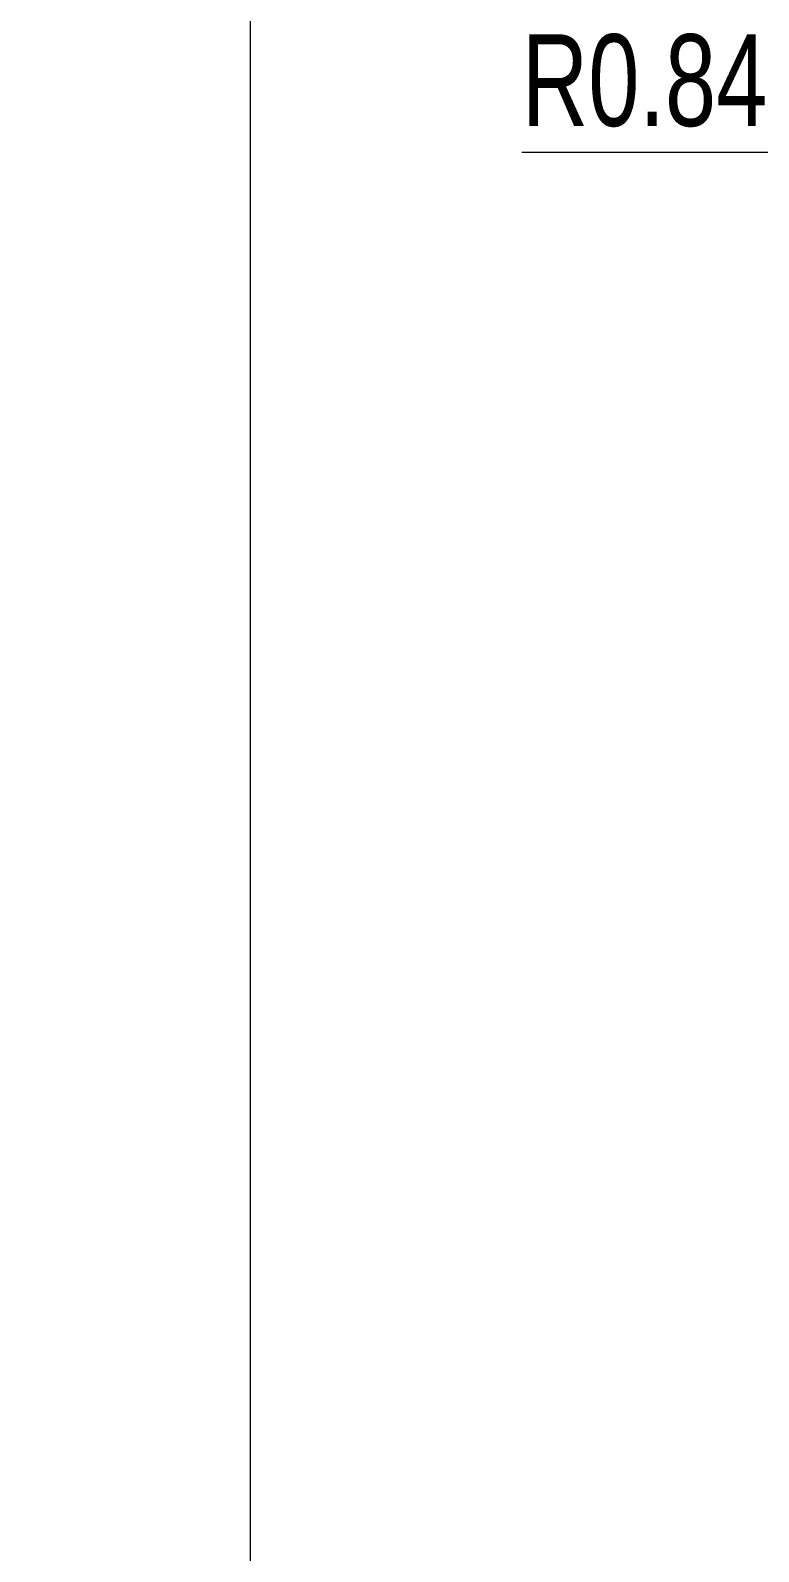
# Model space of a CAD drawing. Header units: inches. Extents: x 0 to 13.3, y 0 to 8.2.
# Drawn here: x 0 to 1.094, y 1.73 to 4.014 of the extents above; entities that cross this region are included whole.
import ezdxf

# ---------------------------------------------------------------- set-up
doc = ezdxf.new("R2010")
doc.units = ezdxf.units.IN
doc.header["$MEASUREMENT"] = 0
doc.styles.add('SLDTEXTSTYLE0', font='TXT', dxfattribs={"width": 0.75})
doc.styles.add('SLDTEXTSTYLE2', font='TXT', dxfattribs={"width": 0.6666666666666666})
doc.dimstyles.new('SLDDIMSTYLE1', dxfattribs={"dimtxt": 0.1377952755905512, "dimasz": 0.2362204724409449, "dimexe": 0, "dimexo": 0.0625, "dimgap": 0.0344488188976378, "dimtad": 0, "dimtih": 1, "dimtoh": 1, "dimdec": 3, "dimlfac": 2, "dimrnd": 1e-09, "dimzin": 4, "dimdsep": 46, "dimtxsty": 'SLDTEXTSTYLE0', "dimblk1": 'NONE', "dimblk2": 'NONE', "dimsah": 1, "dimcen": 0, "dimadec": 0, "dimazin": 1, "dimtfac": 1, "dimtdec": 3, "dimtofl": 0, "dimtmove": 0, "dimatfit": 3, "dimldrblk": 'NONE', "dimfxl": 0, "dimfrac": 2, "dimtolj": 1, "dimtzin": 12, "dimarcsym": 0})
doc.dimstyles.new('SLDDIMSTYLE5', dxfattribs={"dimtxt": 0.1377952755905512, "dimasz": 0.2362204724409449, "dimexe": 0, "dimexo": 0.0625, "dimgap": 0.0344488188976378, "dimtad": 0, "dimtih": 1, "dimtoh": 1, "dimdec": 3, "dimlfac": 2, "dimrnd": 1e-09, "dimzin": 4, "dimdsep": 46, "dimtxsty": 'SLDTEXTSTYLE0', "dimsah": 1, "dimcen": 0, "dimadec": 0, "dimazin": 1, "dimtfac": 1, "dimtdec": 3, "dimtofl": 0, "dimtmove": 0, "dimatfit": 3, "dimfxl": 0, "dimfrac": 2, "dimtolj": 1, "dimtzin": 12, "dimarcsym": 0})
doc.dimstyles.new('SLDDIMSTYLE6', dxfattribs={"dimtxt": 0.1377952755905512, "dimasz": 0.2362204724409449, "dimexe": 0, "dimexo": 0.0625, "dimgap": 0.0344488188976378, "dimtad": 0, "dimtih": 1, "dimtoh": 1, "dimdec": 3, "dimlfac": 2, "dimrnd": 1e-09, "dimdsep": 46, "dimtxsty": 'SLDTEXTSTYLE0', "dimsah": 1, "dimcen": 0, "dimadec": 0, "dimazin": 2, "dimtfac": 1, "dimtdec": 3, "dimtofl": 0, "dimtmove": 0, "dimatfit": 3, "dimfxl": 0, "dimfrac": 2, "dimtolj": 1, "dimtzin": 12, "dimarcsym": 0})
doc.dimstyles.new('SLDDIMSTYLE7', dxfattribs={"dimtxt": 0.1377952755905512, "dimasz": 0.2362204724409449, "dimexe": 0, "dimexo": 0.0625, "dimgap": 0.0344488188976378, "dimtad": 0, "dimtih": 1, "dimtoh": 1, "dimdec": 4, "dimlfac": 2, "dimrnd": 1e-09, "dimzin": 0, "dimdsep": 46, "dimtxsty": 'SLDTEXTSTYLE0', "dimblk1": 'NONE', "dimsah": 1, "dimcen": 0, "dimadec": 0, "dimazin": 0, "dimtfac": 1, "dimtmove": 0, "dimatfit": 3, "dimldrblk": 'NONE', "dimfxl": 0, "dimfrac": 2, "dimtolj": 1, "dimtzin": 12, "dimarcsym": 0})

# ---------------------------------------------------------------- blocks, each defined once
blk = doc.blocks.new('_D_1')
at = {"color": 7, "linetype": 'Continuous', "lineweight": 18, "insert": (9.609786689556502, 4.596167682031187), "char_height": 0.1377952755905512, "attachment_point": 1, "style": 'SLDTEXTSTYLE0'}
blk.add_mtext('R10.000', dxfattribs=at)
blk = doc.blocks.new('_None')
blk = doc.blocks.new('_D_6')
at = {"color": 7, "linetype": 'Continuous', "lineweight": 0}
for p, q in [((1.611446070916776, 4.289047135150743), (0.979200832662387, 4.289047135150743)), ((2.115074407114127, 3.653665048366869), (1.611446070916776, 4.289047135150743)), ((2.441189200815236, 3.242235660343501), (2.115074407114127, 3.653665048366869))]:
    blk.add_line(p, q, dxfattribs=at)
at = {"color": 7, "linetype": 'Continuous', "lineweight": 18}
blk.add_arc((2.441189200815236, 3.242235660343501), 0.8168865019611575, 113.7775198076361, 132.6903194684805, dxfattribs=at)
blk.add_solid([(2.115074407114127, 3.653665048366869), (1.996109104303056, 3.860795130291969), (1.940573078923074, 3.816775135641651)], dxfattribs=at)
at = {"color": 7, "linetype": 'Continuous', "lineweight": 18, "insert": (0.979200832662387, 4.46667457273259), "char_height": 0.1377952755905512, "attachment_point": 1, "style": 'SLDTEXTSTYLE0'}
blk.add_mtext('R1.050', dxfattribs=at)
blk = doc.blocks.new('_D_7')
at = {"color": 7, "linetype": 'Continuous', "lineweight": 0}
for p, q in [((1.370573367833555, 3.830964422388166), (0.7383281295791654, 3.830964422388166)), ((2.072067243762764, 3.445214830018011), (1.370573367833555, 3.830964422388166)), ((2.441189200815236, 3.242235660343501), (2.072067243762764, 3.445214830018011))]:
    blk.add_line(p, q, dxfattribs=at)
at = {"color": 7, "linetype": 'Continuous', "lineweight": 18}
blk.add_arc((2.441189200815236, 3.242235660343501), 0.754407131187356, 116.8634273726351, 156.5330847131245, dxfattribs=at)
blk.add_solid([(2.072067243762764, 3.445214830018011), (1.882151545769094, 3.590085951249281), (1.848004719402673, 3.527989217896217)], dxfattribs=at)
at = {"color": 7, "linetype": 'Continuous', "lineweight": 18, "insert": (0.7383281295791654, 4.008591859970013), "char_height": 0.1377952755905512, "attachment_point": 1, "style": 'SLDTEXTSTYLE0'}
blk.add_mtext('R0.843', dxfattribs=at)
blk = doc.blocks.new('SW_SYMBOL_HOLE_DEPTH')
at = {"color": 0, "linetype": 'Continuous', "lineweight": 18}
for p, q in [((0, 34.44881889763779), (31.49606299212599, 34.44881889763779)), ((15.74803149606299, 34.44881889763779), (15.74803149606299, 2.952755905511811)), ((3.937007874015748, 21.8503937007874), (15.74803149606299, 2.952755905511811)), ((27.55905511811024, 21.8503937007874), (15.74803149606299, 2.952755905511811))]:
    blk.add_line(p, q, dxfattribs=at)
blk = doc.blocks.new('_D_8')
at = {"color": 7, "linetype": 'Continuous', "lineweight": 0}
for p, q in [((2.294720545039306, 4.678854267879859), (0.4666131948194145, 4.678854267879859)), ((2.425002433595214, 4.023641978077229), (2.294720545039306, 4.678854267879859)), ((2.457375968035257, 3.860829342609772), (2.425002433595214, 4.023641978077229))]:
    blk.add_line(p, q, dxfattribs=at)
at = {"color": 7, "linetype": 'Continuous', "lineweight": 18}
blk.add_solid([(2.425002433595214, 4.023641978077229), (2.413687132694079, 4.262236986568071), (2.344181691122733, 4.248416580062029)], dxfattribs=at)
at = {"color": 7, "linetype": 'Continuous', "lineweight": 18, "xscale": 0.004470703125, "yscale": 0.004470703125, "zscale": 0.004470703125}
for p in [(1.628083837411439, 4.918817807440573), (1.57068349383844, 4.697962597112142)]:
    blk.add_blockref('SW_SYMBOL_HOLE_DEPTH', p, dxfattribs=at)
at = {"color": 7, "linetype": 'Continuous', "lineweight": 18, "char_height": 0.1377952755905512, "attachment_point": 1}
for s, insert, style in [('3 x', (0.4666131948194145, 5.079442126470562), 'SLDTEXTSTYLE2'), ('%%c', (0.7584712465836287, 5.077336922665056), 'SLDTEXTSTYLE0'), ('0.3320', (1.017956970929065, 5.079442126470562), 'SLDTEXTSTYLE0'), ('1.00', (1.876632131440337, 5.079442126470562), 'SLDTEXTSTYLE0'), ('3/8-24 UNF', (0.5240135383924142, 4.858586916142132), 'SLDTEXTSTYLE0'), ('0.75', (1.819231787867338, 4.858586916142132), 'SLDTEXTSTYLE0')]:
    blk.add_mtext(s, dxfattribs=dict(at, insert=insert, style=style))

msp = doc.modelspace()

# ---------------------------------------------------------------- linework, layer by layer
at = {"color": 7, "linetype": 'Continuous', "lineweight": 18}
msp.add_line((0.3299269999999985, 8.192073170731705), (0.3299269999999985, 0.3920731707317054), dxfattribs=at)

# ---------------------------------------------------------------- dimensions: what is measured, and where the dimension line sits
for center, mpoint, dimstyle, picture, middle in [((13.32205935357799, 7.168635491303737), (0, 0), 'SLDDIMSTYLE1', '_D_1', (9.945567013926874, 4.527915244273343)), ((2.441189200815236, 3.242235660343501), (2.115074407114127, 3.653665048366869), 'SLDDIMSTYLE5', '_D_6', (1.264073451789581, 4.398422134974745)), ((2.441189200815236, 3.242235660343501), (2.072067243762764, 3.445214830018011), 'SLDDIMSTYLE6', '_D_7', (1.02320074870636, 3.940339422212169))]:
    dim = msp.add_radius_dim(center=center, mpoint=mpoint, dimstyle=dimstyle, dxfattribs=at)
    dim.commit()
    dim.dimension.update_dxf_attribs({"geometry": picture, "text_midpoint": middle, "dimtype": 164})
dim = msp.add_diameter_dim_2p(p1=(2.457375968035257, 3.860829342609772), p2=(2.425002433595214, 4.023641978077229), text='3 x <> {\\fGDT;x} 1.00\\P3/8-24 UNF  {\\fGDT;x} 0.75\\P', dimstyle='SLDDIMSTYLE7', dxfattribs=at)
dim.commit()
dim.dimension.update_dxf_attribs({"geometry": '_D_8', "text_midpoint": (1.34941686992936, 4.89970947820829), "dimtype": 163})

doc.saveas('drawing.dxf')
